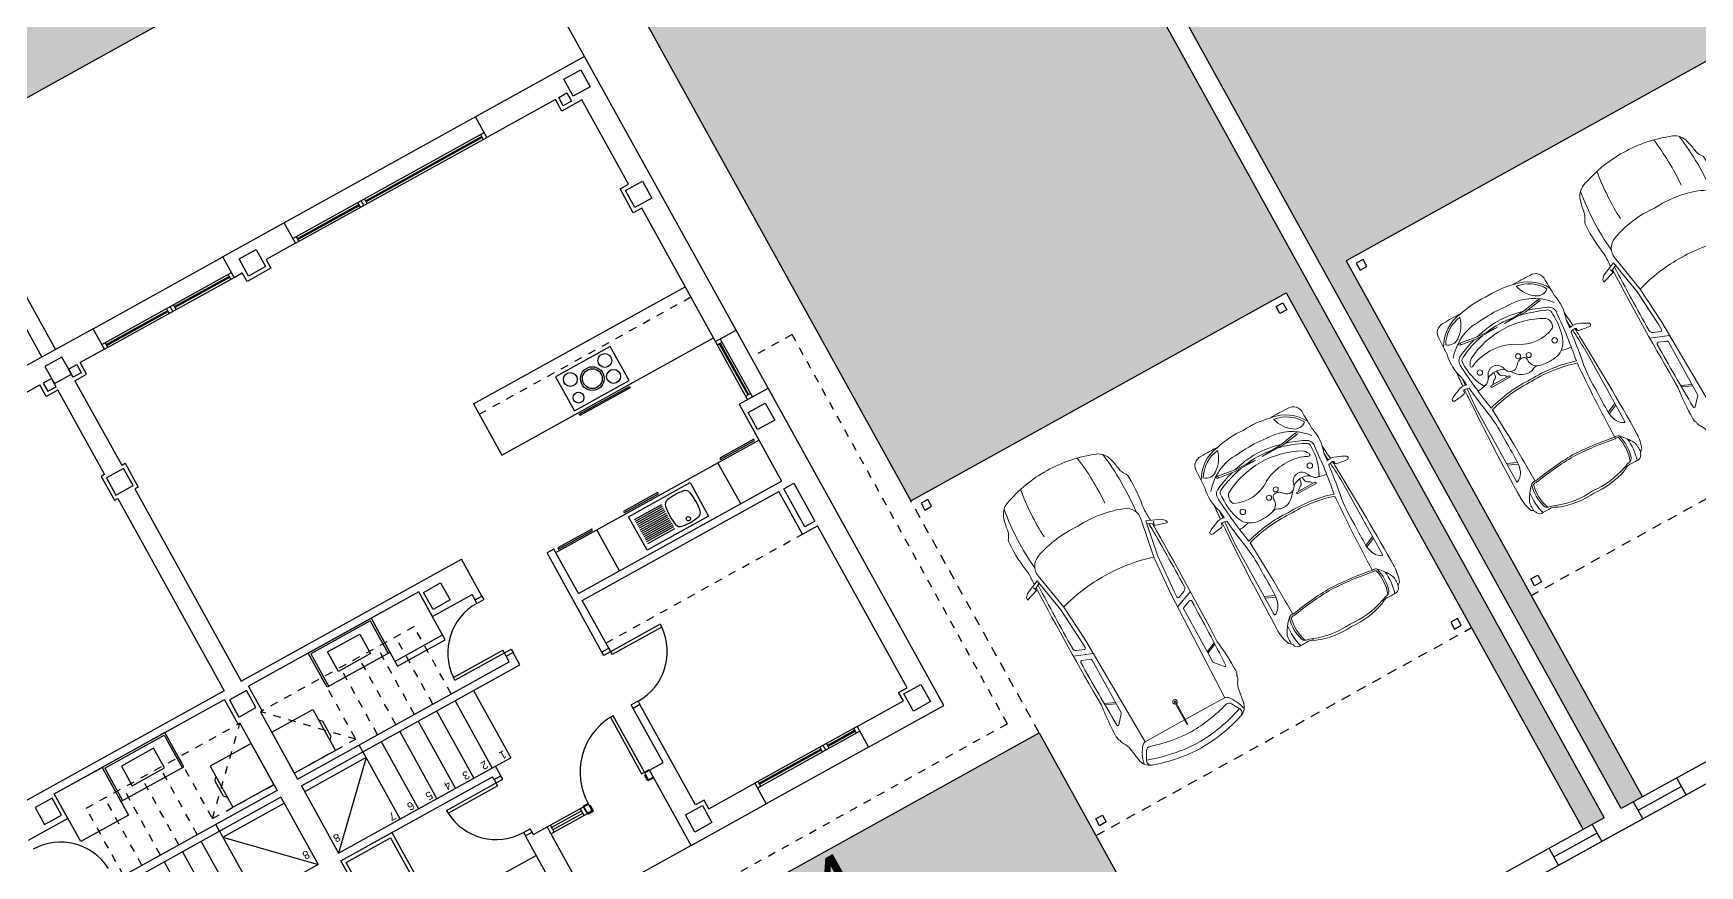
# Model space of a CAD drawing. Header units: millimetres. Extents: x 441061 to 442903, y 4515148 to 4515613.
# Drawn here: x 441651.63 to 441672.98, y 4515543.19 to 4515553.85 of the extents above; entities that cross this region are included whole.
import ezdxf
from ezdxf.enums import TextEntityAlignment as Align

# ---------------------------------------------------------------- set-up
doc = ezdxf.new("R2010")
doc.units = ezdxf.units.MM
doc.linetypes.add('RAYITAS', pattern=[0.375, 0.25, -0.125])
doc.layers.add('01_cesped', color=7, linetype='Continuous', true_color=0x659a66)
for name, color, linetype in [('01_mono BAJA', 2, 'Continuous'), ('01_piscinas', 254, 'Continuous'), ('01_proyección', 4, 'RAYITAS')]:
    doc.layers.add(name, color=color, linetype=linetype)
doc.layers.add('01_muebles_B', color=254, linetype='Continuous', lineweight=5)
doc.styles.add('Estilo1', font='swissel.ttf')
doc.styles.add('NIEVES2', font='sanss___.ttf')

# ---------------------------------------------------------------- blocks, each defined once
blk = doc.blocks.new('A$C6A825EFA')
at = {"layer": '01_mono BAJA', "color": 254}
for p, q in [((1.1, 12.5, 0), (0, 12.5, 0)), ((0, 12.5, 0), (0, 7.855, 0)), ((1.1, 12.2, 0), (1.1, 12.5, 0)), ((1.1, 12.5, 0), (2.6, 12.5, 0)), ((3.7, 12.5, 0), (2.6, 12.5, 0)), ((2.6, 12.2, 0), (2.6, 12.5, 0)), ((3.7, 12.5, 0), (3.7, 11.4, 0)), ((3.7, 12.5, 0), (5.2, 12.5, 0)), ((5.2, 12.5, 0), (5.2, 11.4, 0)), ((1.1, 12.2, 0), (0.425, 12.2, 0)), ((0.425, 12.2), (0.425, 12.075)), ((1.1, 12.27, 0), (2.6, 12.27, 0)), ((1.1, 12.2, 0), (2.6, 12.2, 0)), ((1.15, 12.27, 0), (1.15, 12.2, 0)), ((1.15, 12.242, 0), (1.55, 12.242, 0)), ((1.15, 12.228, 0), (1.55, 12.228, 0)), ((1.55, 12.27, 0), (1.55, 12.2, 0)), ((1.6, 12.27, 0), (1.6, 12.2, 0)), ((1.65, 12.27, 0), (1.65, 12.2, 0)), ((1.65, 12.242, 0), (2.55, 12.242, 0)), ((1.65, 12.228, 0), (2.55, 12.228, 0)), ((2.55, 12.27, 0), (2.55, 12.2, 0)), ((3.275, 12.2, 0), (2.6, 12.2, 0)), ((3.275, 12.2), (3.275, 12.075)), ((5.5, 12.2, 0), (5.5, 11.366, 0)), ((0.3, 12.075, 0), (0.3, 9.705, 0)), ((0.425, 12.075), (0.3, 12.075)), ((3.275, 12.075), (3.4, 12.075)), ((3.4, 12.075, 0), (3.4, 10.606, 0)), ((7.725, 10.5, 0), (7.725, 12.075, 0)), ((6.175, 11.65, 0), (5.5, 11.65, 0)), ((3.7, 11.4, 0), (3.5, 11.4, 0)), ((3.5, 11.4, 0), (3.5, 10.606, 0)), ((3.71, 11.4, 0), (3.77, 11.4, 0)), ((3.77, 11.43, 0), (3.77, 11.4, 0)), ((3.785, 11.5, 0), (3.785, 11.44, 0)), ((4.58, 11.5, 0), (4.58, 11.44, 0)), ((4.595, 11.43, 0), (4.595, 11.4, 0)), ((4.665, 11.5, 0), (4.665, 11.4, 0)), ((5.2, 11.5, 0), (4.665, 11.5, 0)), ((5.2, 11.4, 0), (4.665, 11.4, 0)), ((4.715, 11.5, 0), (4.715, 11.4, 0)), ((5.15, 11.467, 0), (4.715, 11.467, 0)), ((5.15, 11.433, 0), (4.715, 11.433, 0)), ((5.15, 11.5, 0), (5.15, 11.4, 0)), ((5.4, 11.4, 0), (5.2, 11.4, 0)), ((5.4, 11.4, 0), (5.4, 11.366, 0)), ((5.5, 11.366, 0), (5.4, 11.366, 0)), ((5.4, 11.366, 0), (5.4, 11.316, 0)), ((5.5, 11.316, 0), (5.5, 11.366, 0)), ((5.5, 11.316, 0), (5.4, 11.316, 0)), ((3.4, 10.606, 0), (3.5, 10.606, 0)), ((3.4, 10.556, 0), (3.4, 10.606, 0)), ((3.4, 10.556, 0), (3.5, 10.556, 0)), ((3.5, 10.606, 0), (3.5, 10.556, 0)), ((6.224, 10.591, 0), (5.4, 10.591, 0)), ((5.4, 10.591, 0), (5.4, 10.541, 0)), ((5.4, 10.541, 0), (5.4, 10.4, 0)), ((5.5, 10.541, 0), (5.4, 10.541, 0)), ((5.5, 10.541, 0), (5.5, 10.632, 0)), ((6.224, 10.632, 0), (5.5, 10.632, 0)), ((5.5, 10.541, 0), (5.5, 10.5, 0)), ((7.725, 10.5, 0), (5.5, 10.5, 0)), ((6.224, 10.591, 0), (6.224, 10.632, 0)), ((5.18, 9.415, 0), (5.18, 10.4, 0)), ((5.4, 10.4, 0), (5.18, 10.4, 0)), ((7.7, 10.4, 0), (5.4, 10.4, 0)), ((5.45, 9.415, 0), (5.45, 10.4, 0)), ((5.72, 9.415, 0), (5.72, 10.4, 0)), ((5.99, 9.415, 0), (5.99, 10.4, 0)), ((6.26, 9.415, 0), (6.26, 10.4, 0)), ((6.53, 9.415, 0), (6.53, 10.4, 0)), ((6.8, 9.415, 0), (6.8, 10.4, 0)), ((6.8, 9.5, 0), (7.7, 10.4, 0)), ((7.7, 9.415, 0), (7.7, 10.4, 0)), ((8, 10.4, 0), (10.3, 10.4, 0)), ((8, 9.415, 0), (8, 10.4, 0)), ((8.9, 9.5, 0), (8, 10.4, 0)), ((8.9, 9.415, 0), (8.9, 10.4, 0)), ((9.17, 9.415, 0), (9.17, 10.4, 0)), ((9.44, 9.415, 0), (9.44, 10.4, 0)), ((9.71, 9.415, 0), (9.71, 10.4, 0)), ((2.676, 9.831, 0), (2.676, 9.872, 0)), ((2.676, 9.872, 0), (3.4, 9.872, 0)), ((2.676, 9.831, 0), (3.5, 9.831, 0)), ((3.4, 9.781, 0), (3.4, 9.872, 0)), ((3.5, 9.831, 0), (3.5, 9.781, 0)), ((0.52, 9.705, 0), (0.3, 9.705, 0)), ((0.52, 9.705, 0), (0.52, 9.08, 0)), ((3.4, 9.781, 0), (3.4, 9.08, 0)), ((3.4, 9.781, 0), (3.5, 9.781, 0)), ((3.5, 9.781, 0), (3.5, 8.33, 0)), ((7.7, 9.415, 0), (4.5, 9.415, 0)), ((4.5, 9.415, 0), (4.5, 9.235, 0)), ((4.5, 9.415, 0), (4.5, 9.235, 0)), ((6.8, 9.5, 0), (7.7, 9.5, 0)), ((8.9, 9.5, 0), (8, 9.5, 0)), ((8, 9.415, 0), (11.2, 9.415, 0)), ((4.6, 9.235, 0), (4.5, 9.235, 0)), ((4.5, 9.185, 0), (4.5, 9.235, 0)), ((5.324, 9.185, 0), (4.5, 9.185, 0)), ((7.7, 9.315, 0), (4.6, 9.315, 0)), ((4.6, 9.315, 0), (4.6, 9.235, 0)), ((4.6, 9.315, 0), (4.6, 9.235, 0)), ((4.6, 9.235, 0), (4.6, 9.144, 0)), ((5.324, 9.185, 0), (5.324, 9.144, 0)), ((7.7, 8.33, 0), (7.7, 9.315, 0)), ((8, 8.33, 0), (8, 9.315, 0)), ((8, 9.315, 0), (11.1, 9.315, 0)), ((3.4, 8.98, 0), (0.425, 8.98, 0)), ((0.425, 7.855, 0), (0.425, 8.98, 0)), ((3.4, 9.08, 0), (0.52, 9.08, 0)), ((1.025, 8.98, 0), (1.025, 8.38, 0)), ((2.8, 8.98, 0), (2.8, 8.38, 0)), ((3.4, 8.98, 0), (3.4, 8.33, 0)), ((5.324, 9.144, 0), (4.6, 9.144, 0)), ((1.462, 8.43, 0), (1.462, 8.92, 0)), ((1.462, 8.92, 0), (2.362, 8.92, 0)), ((1.921, 8.85, 0), (2.317, 8.85, 0)), ((1.921, 8.825, 0), (2.317, 8.825, 0)), ((1.921, 8.8, 0), (2.317, 8.8, 0)), ((1.921, 8.775, 0), (2.317, 8.775, 0)), ((2.362, 8.92, 0), (2.362, 8.43, 0)), ((1.921, 8.75, 0), (2.317, 8.75, 0)), ((1.921, 8.725, 0), (2.317, 8.725, 0)), ((1.921, 8.7, 0), (2.317, 8.7, 0)), ((1.921, 8.675, 0), (2.317, 8.675, 0)), ((1.921, 8.65, 0), (2.317, 8.65, 0)), ((1.921, 8.625, 0), (2.317, 8.625, 0)), ((1.921, 8.6, 0), (2.317, 8.6, 0)), ((1.921, 8.575, 0), (2.317, 8.575, 0)), ((1.921, 8.55, 0), (2.317, 8.55, 0)), ((5.88, 8.6, 0), (5.18, 8.6, 0)), ((3.4, 8.38, 0), (0.425, 8.38, 0)), ((2.362, 8.43, 0), (1.462, 8.43, 0)), ((1.921, 8.525, 0), (2.317, 8.525, 0)), ((1.921, 8.5, 0), (2.317, 8.5, 0)), ((3.4, 8.33, 0), (3.5, 8.33, 0)), ((4.5, 8.41, 0), (4.5, 8.46, 0)), ((4.6, 8.46, 0), (4.5, 8.46, 0)), ((4.5, 8.41, 0), (4.5, 7.87, 0)), ((4.6, 8.41, 0), (4.5, 8.41, 0)), ((4.6, 8.46, 0), (4.6, 8.41, 0)), ((4.6, 8.41, 0), (4.6, 8.33, 0)), ((5.18, 8.33, 0), (4.6, 8.33, 0)), ((5.18, 8.33, 0), (5.18, 7.97, 0)), ((5.905, 7.995, 0), (5.905, 8.47, 0)), ((6.775, 7.995, 0), (6.775, 8.47, 0)), ((7.7, 8.33, 0), (7.675, 8.33, 0)), ((7.7, 8.33, 0), (7.675, 8.33, 0)), ((7.675, 8.33, 0), (7.675, 7.97, 0)), ((8, 8.33, 0), (8.025, 8.33, 0)), ((8, 8.33, 0), (8.025, 8.33, 0)), ((8.025, 8.33, 0), (8.025, 7.97, 0)), ((8.925, 7.995, 0), (8.925, 8.47, 0)), ((9.795, 7.995, 0), (9.795, 8.47, 0)), ((10.52, 8.33, 0), (11.1, 8.33, 0)), ((10.52, 8.33, 0), (10.52, 7.97, 0)), ((5.18, 7.97, 0), (7.675, 7.97, 0)), ((5.905, 7.995, 0), (6.775, 7.995, 0)), ((10.52, 7.97, 0), (8.025, 7.97, 0)), ((9.795, 7.995, 0), (8.925, 7.995, 0)), ((0.425, 7.855, 0), (0, 7.855, 0)), ((0, 7.855, 0), (0, 7.005, 0)), ((0.23, 7.855, 0), (0.23, 7.005, 0)), ((0.23, 7.805, 0), (0.3, 7.805, 0)), ((0.258, 7.055, 0), (0.258, 7.805, 0)), ((0.272, 7.055, 0), (0.272, 7.805, 0)), ((0.3, 7.855, 0), (0.3, 7.005, 0)), ((7.725, 7.87, 0), (4.5, 7.87, 0)), ((7.725, 5.055, 0), (7.725, 7.87, 0)), ((7.975, 5.055, 0), (7.975, 7.87, 0)), ((7.975, 7.87, 0), (11.2, 7.87, 0)), ((0.23, 7.055, 0), (0.3, 7.055, 0)), ((0.3, 7.005, 0), (0, 7.005, 0)), ((0, 7.005, 0), (0, 3, 0)), ((0.3, 7.005, 0), (0.3, 5.055, 0)), ((3.4, 6.955, 0), (0.3, 6.955, 0)), ((3.4, 6.205, 0), (3.4, 6.955, 0)), ((3.4, 6.205, 0), (0.3, 6.205, 0)), ((7.675, 4.705, 0), (7.675, 5.055, 0)), ((7.675, 5.055, 0), (7.725, 5.055, 0)), ((8.025, 5.055, 0), (7.975, 5.055, 0)), ((8.025, 4.705, 0), (8.025, 5.055, 0)), ((0.3, 4.705, 0), (0.3, 3.47, 0)), ((7.725, 4.705, 0), (7.675, 4.705, 0)), ((7.725, 3.47, 0), (7.725, 4.705, 0)), ((7.975, 3.47, 0), (7.975, 4.705, 0)), ((7.975, 4.705, 0), (8.025, 4.705, 0)), ((0.3, 3.47, 0), (0.595, 3.47, 0)), ((0.595, 3.47, 0), (0.595, 3.3, 0)), ((7.725, 3.47, 0), (7.555, 3.47, 0)), ((7.555, 3.47, 0), (7.555, 3.3, 0)), ((7.975, 3.47, 0), (8.145, 3.47, 0)), ((8.145, 3.47, 0), (8.145, 3.3, 0)), ((0.595, 3.3, 0), (1.6, 3.3, 0)), ((1.6, 3.3, 0), (1.6, 3, 0)), ((4.4, 3.3, 0), (1.6, 3.3, 0)), ((4.4, 3.23, 0), (1.6, 3.23, 0)), ((1.65, 3.3, 0), (1.65, 3.23, 0)), ((1.65, 3.272, 0), (3.35, 3.272, 0)), ((1.65, 3.258, 0), (3.35, 3.258, 0)), ((3.35, 3.3, 0), (3.35, 3.23, 0)), ((3.4, 3.3, 0), (3.4, 3.23, 0)), ((3.45, 3.3, 0), (3.45, 3.23, 0)), ((4.35, 3.272, 0), (3.45, 3.272, 0)), ((4.35, 3.258, 0), (3.45, 3.258, 0)), ((4.35, 3.3, 0), (4.35, 3.23, 0)), ((4.4, 3.3, 0), (4.4, 3, 0)), ((4.4, 3.3, 0), (4.83, 3.3, 0)), ((5.3, 3.3, 0), (5.18, 3.3, 0)), ((7.2, 3.3, 0), (5.3, 3.3, 0)), ((5.3, 3.3, 0), (5.3, 3, 0)), ((7.2, 3.23, 0), (5.3, 3.23, 0)), ((5.35, 3.3, 0), (5.35, 3.23, 0)), ((5.35, 3.272, 0), (6.15, 3.272, 0)), ((5.35, 3.258, 0), (6.15, 3.258, 0)), ((6.15, 3.3, 0), (6.15, 3.23, 0)), ((6.2, 3.3, 0), (6.2, 3.23, 0)), ((6.25, 3.3, 0), (6.25, 3.23, 0)), ((7.15, 3.272, 0), (6.25, 3.272, 0)), ((7.15, 3.258, 0), (6.25, 3.258, 0)), ((7.15, 3.3, 0), (7.15, 3.23, 0)), ((7.2, 3.3, 0), (7.555, 3.3, 0)), ((7.2, 3.3, 0), (7.2, 3, 0)), ((8.5, 3.3, 0), (8.145, 3.3, 0)), ((0, 3, 0), (1.6, 3, 0)), ((0, 3), (0, 0, 0)), ((1.6, 3, 0), (4.4, 3, 0)), ((4.4, 3, 0), (5.3, 3, 0)), ((7.2, 3, 0), (5.3, 3, 0)), ((7.2, 3, 0), (8.5, 3, 0)), ((7.75, 0, 0), (7.75, 3, 0)), ((7.95, 0, 0), (7.95, 3, 0)), ((0, 0, 0), (15.7, 0, 0))]:
    blk.add_line(p, q, dxfattribs=at)
for points in [[(0.375, 12.125), (0.125, 12.125), (0.125, 12.375), (0.375, 12.375), (0.375, 12.125)], [(3.575, 12.125), (3.325, 12.125), (3.325, 12.375), (3.575, 12.375), (3.575, 12.125)], [(0.375, 8.005), (0.125, 8.005), (0.125, 8.255), (0.375, 8.255), (0.375, 8.005)], [(5.13, 8.005), (4.88, 8.005), (4.88, 8.255), (5.13, 8.255), (5.13, 8.005)], [(7.725, 8.005), (7.975, 8.005), (7.975, 8.255), (7.725, 8.255), (7.725, 8.005)], [(10.57, 8.005), (10.82, 8.005), (10.82, 8.255), (10.57, 8.255), (10.57, 8.005)], [(0.375, 4.755), (0.125, 4.755), (0.125, 5.005), (0.375, 5.005), (0.375, 4.755)], [(7.725, 4.755), (7.975, 4.755), (7.975, 5.005), (7.725, 5.005), (7.725, 4.755)], [(0.375, 3.125), (0.125, 3.125), (0.125, 3.375), (0.375, 3.375), (0.375, 3.125)], [(5.13, 3.125), (4.88, 3.125), (4.88, 3.375), (5.13, 3.375), (5.13, 3.125)], [(7.725, 3.125), (7.975, 3.125), (7.975, 3.375), (7.725, 3.375), (7.725, 3.125)]]:
    blk.add_lwpolyline(points, close=True, dxfattribs=at)
at = {"layer": '01_mono BAJA', "color": 254, "elevation": 0}
for points in [[(6.975, 12.075), (7.725, 12.075), (7.725, 10.5), (6.975, 10.5)], [(7.025, 12.025), (7.675, 12.025), (7.675, 10.55), (7.025, 10.55)], [(3.785, 11.51), (3.785, 11.5), (3.7, 11.5), (3.7, 11.51)], [(3.77, 11.4), (3.7, 11.4), (3.7, 11.5), (3.77, 11.5)], [(3.77, 11.4), (3.77, 11.39), (3.7, 11.39), (3.7, 11.4)], [(3.785, 11.44), (3.785, 11.43), (3.77, 11.43), (3.77, 11.44)], [(3.77, 11.39), (3.77, 10.565), (3.81, 10.565), (3.81, 11.39)], [(4.58, 11.51), (4.58, 11.5), (4.665, 11.5), (4.665, 11.51)], [(4.58, 11.44), (4.58, 11.43), (4.595, 11.43), (4.595, 11.44)], [(4.595, 11.4), (4.595, 11.39), (4.665, 11.39), (4.665, 11.4)], [(0.3, 9.635), (0.45, 9.635), (0.45, 9.08), (0.3, 9.08)], [(7.1, 9.23), (7.7, 9.23), (7.7, 8.63), (7.1, 8.63)], [(8.6, 9.23), (8, 9.23), (8, 8.63), (8.6, 8.63)], [(5.18, 8.67), (5.18, 7.97), (5.88, 7.97), (5.88, 8.67)], [(10.52, 8.67), (10.52, 7.97), (9.82, 7.97), (9.82, 8.67)], [(0.478, 8.36), (0.478, 8.34), (0.978, 8.34), (0.978, 8.36)], [(1.887, 8.36), (1.887, 8.34), (2.387, 8.34), (2.387, 8.36)], [(2.85, 8.36), (2.85, 8.34), (3.35, 8.34), (3.35, 8.36)], [(5.88, 8.47), (6.8, 8.47), (6.8, 7.97), (5.88, 7.97)], [(6.104, 8.363), (6.576, 8.363), (6.576, 8.077), (6.104, 8.077)], [(9.82, 8.47), (8.9, 8.47), (8.9, 7.97), (9.82, 7.97)], [(9.596, 8.363), (9.124, 8.363), (9.124, 8.077), (9.596, 8.077)], [(1.513, 6.408), (2.313, 6.408), (2.312, 6.908), (1.512, 6.908)], [(2.28, 6.975), (1.545, 6.975), (1.545, 6.995), (2.28, 6.995)], [(0.425, 3.42), (0.545, 3.42), (0.545, 3.3), (0.425, 3.3)], [(7.605, 3.42), (7.725, 3.42), (7.725, 3.3), (7.605, 3.3)], [(8.095, 3.42), (7.975, 3.42), (7.975, 3.3), (8.095, 3.3)]]:
    blk.add_lwpolyline(points, close=True, dxfattribs=at)
for points in [[(4.595, 11.5), (4.595, 11.4)], [(4.665, 11.4), (4.665, 11.5)], [(7.1, 8.78), (7.06, 8.82), (7.06, 9.04), (7.1, 9.08)], [(8.6, 8.78), (8.64, 8.82), (8.64, 9.04), (8.6, 9.08)], [(0.3, 5.055), (0.425, 5.055), (0.425, 4.705), (0.3, 4.705)]]:
    blk.add_lwpolyline(points, dxfattribs=at)
at = {"layer": '01_mono BAJA', "color": 254}
blk.add_lwpolyline([(4.83, 3.3), (4.83, 3.425), (5.18, 3.425), (5.18, 3.3)], dxfattribs=at)
for centre, radius in [((1.704, 8.825, 0), 0.0275), ((1.66, 6.765, 0), 0.089), ((2.185, 6.785, 0), 0.0693), ((1.66, 6.531, 0), 0.089), ((1.912, 6.658, 0), 0.152), ((1.912, 6.658, 0), 0.127), ((2.165, 6.531, 0), 0.089)]:
    blk.add_circle(centre, radius, dxfattribs=at)
for centre, radius, start, end in [((3.768, 11.391, 0), 0.827, 272.8856, 359.9505), ((5.5, 10.591, 0), 0.725, 3.2758, 90), ((3.4, 9.831, 0), 0.725, 90, 176.7242), ((4.6, 9.185, 0), 0.725, 270, 356.7242), ((11.1, 9.185, 0), 0.725, 183.2758, 270), ((2.262, 8.675, 0), 0.75, 169.8852, 190.1148), ((1.598, 8.794, 0), 0.075, 99.0787, 169.8852), ((1.704, 8.127, 0), 0.75, 80.9213, 99.0787), ((1.811, 8.794, 0), 0.075, 10.1148, 80.9213), ((1.146, 8.675, 0), 0.75, 349.8852, 10.1148), ((1.598, 8.557, 0), 0.075, 190.1148, 260.9213), ((1.811, 8.557, 0), 0.075, 279.0787, 349.8852), ((1.704, 9.223, 0), 0.75, 260.9213, 279.0787)]:
    blk.add_arc(centre, radius, start, end, dxfattribs=at)
at = {"layer": '01_proyección', "color": 120, "ltscale": 0.25}
for p, q in [((3.4, 9.705, 0), (0.52, 9.705, 0)), ((6.8, 9.415, 0), (6.8, 8.33, 0)), ((8.9, 9.415, 0), (8.9, 8.33, 0)), ((5.45, 9.315, 0), (5.45, 8.33, 0)), ((5.72, 9.315, 0), (5.72, 8.33, 0)), ((5.99, 9.315, 0), (5.99, 8.33, 0)), ((6.26, 9.315, 0), (6.26, 8.33, 0)), ((6.53, 9.315, 0), (6.53, 8.33, 0)), ((6.8, 9.23, 0), (7.7, 9.23, 0)), ((6.8, 9.23, 0), (7.7, 8.33, 0)), ((8.9, 9.23, 0), (8, 9.23, 0)), ((8.9, 9.23, 0), (8, 8.33, 0)), ((9.17, 9.315, 0), (9.17, 8.33, 0)), ((9.44, 9.315, 0), (9.44, 8.33, 0)), ((9.71, 9.315, 0), (9.71, 8.33, 0)), ((9.98, 9.315, 0), (9.98, 8.33, 0)), ((10.25, 9.315, 0), (10.25, 8.33, 0)), ((5.45, 8.33, 0), (7.675, 8.33, 0)), ((10.25, 8.33, 0), (8.025, 8.33, 0)), ((3.4, 6.355, 0), (0.3, 6.355, 0))]:
    blk.add_line(p, q, dxfattribs=at)
at = {"layer": '01_proyección', "color": 120, "ltscale": 0.25, "elevation": 0}
blk.add_lwpolyline([(15.7, 7.405), (16.3, 7.405), (16.3, 13.1), (-0.6, 13.1), (-0.6, 7.405), (0, 7.405)], dxfattribs=at)
at = {"layer": '01_mono BAJA', "color": 254, "style": 'NIEVES2'}
for s, p in [('1', (5.249, 10.268, 0)), ('2', (5.519, 10.268, 0)), ('3', (5.789, 10.268, 0)), ('4', (6.059, 10.268, 0)), ('5', (6.329, 10.268, 0)), ('6', (6.599, 10.268, 0)), ('7', (6.869, 10.268, 0)), ('8', (7.625, 10.166, 0))]:
    blk.add_text(s, height=0.103, dxfattribs=at).set_placement(p, align=Align.CENTER)
blk.add_text('8', height=0.103, rotation=0, dxfattribs=at).set_placement((8.075, 10.166, 0), align=Align.CENTER)
blk = doc.blocks.new('A$C0D711DC8')
at = {"layer": '01_muebles_B', "color": 254}
for p, q in [((10.733, 9.894), (9.764, 9.894)), ((10.493, 9.894), (10.545, 9.776)), ((10.515, 9.894), (10.567, 9.778)), ((9.004, 9.693), (9.038, 9.48)), ((9.056, 9.495), (9.026, 9.699)), ((9.038, 9.48), (9.054, 9.218)), ((9.056, 9.218), (9.056, 9.495)), ((9.038, 8.865), (9.054, 9.127)), ((9.054, 9.218), (9.056, 9.218)), ((9.054, 9.127), (9.056, 9.127)), ((9.056, 9.127), (9.056, 8.851)), ((9.614, 8.734), (9.614, 8.97)), ((9.634, 8.734), (9.634, 8.97)), ((9.004, 8.652), (9.038, 8.865)), ((9.056, 8.851), (9.026, 8.647)), ((9.546, 8.827), (9.494, 8.834)), ((9.546, 8.878), (9.495, 8.871)), ((10.493, 8.452), (10.545, 8.569)), ((10.515, 8.452), (10.567, 8.567)), ((10.733, 8.452), (9.764, 8.452))]:
    blk.add_line(p, q, dxfattribs=at)
for centre, radius in [((9.014, 9.701), 0.0121), ((9.51, 9.635), 0.0319), ((9.466, 9.173), 0.0297), ((9.514, 9.288), 0.0297), ((9.014, 8.645), 0.0121), ((9.417, 8.691), 0.0319)]:
    blk.add_circle(centre, radius, dxfattribs=at)
for centre, radius, start, end in [((9.178, 9.352), 0.549, 69.8978, 103.4423), ((9.94, 2.874), 7.047, 93.9115, 95.3212), ((9.619, 9.904), 0.16, 152.3452, 197.1649), ((10.167, 9.714), 0.738, 149.7434, 158.9846), ((9.518, 9.909), 0.0131, 69.95, 178.3297), ((9.777, 9.927), 0.273, 183.7214, 196.1025), ((9.94, 2.874), 7.047, 92.7044, 93.5361), ((9.525, 9.945), 0.0232, 265.4824, 347.7447), ((9.544, 10.069), 0.023, 23.336, 131.4157), ((8.51, 10.147), 1.058, 348.7131, 356.2571), ((10.995, -17.873), 27.82, 90.1403, 92.8584), ((10.906, 9.364), 0.584, 69.532, 87.9675), ((11.185, 9.948), 0.0842, 206.7402, 257.6517), ((10.942, 9.629), 2.236, 176.9311, 182.7066), ((8.829, 9.758), 0.121, 83.4929, 184.381), ((9.185, 9.462), 0.48, 118.4979, 171.6974), ((9.142, 9.497), 0.403, 119.7279, 173.0139), ((9.122, 5.315), 4.571, 90.9016, 93.5003), ((9.503, 9.367), 0.611, 128.6532, 169.9617), ((8.847, 9.764), 0.126, 322.6544, 41.1658), ((10.509, 9.106), 1.518, 154.798, 163.8884), ((9.975, 9.34), 0.903, 155.1761, 164.735), ((9.226, 9.718), 0.0964, 77.7254, 158.9302), ((9.211, 9.707), 0.057, 88.7397, 167.4182), ((9.265, 9.038), 0.727, 86.5634, 94.2004), ((8.819, 3.701), 6.126, 80.3818, 85.9978), ((9.306, 9.064), 0.701, 67.8757, 89.7559), ((8.751, 3.271), 6.625, 83.7996, 84.6711), ((10.975, -10.424), 20.353, 94.2603, 94.5093), ((10.975, -10.424), 20.353, 93.4112, 94.1277), ((8.751, 3.271), 6.625, 80.1778, 83.3742), ((9.473, 9.516), 0.219, 7.735, 63.719), ((9.165, 9.803), 0.511, 341.8582, 355.871), ((11.471, 9.253), 1.7, 163.325, 182.6992), ((11.496, 9.248), 1.7, 163.325, 182.5468), ((12.246, 53.159), 43.488, 266.8642, 267.4858), ((10.175, 11.66), 1.884, 261.0449, 273.0528), ((10.459, 15.409), 5.634, 268.1287, 270.8789), ((12.021, 70.959), 61.269, 268.42618, 268.89057), ((10.529, 10.11), 0.334, 272.7892, 291.8342), ((10.573, 9.974), 0.192, 294.6989, 323.0283), ((10.691, 9.894), 0.0501, 315.174, 347.3096), ((10.732, 9.885), 0.00831, 343.0311, 79.2932), ((10.894, 9.715), 0.0607, 143.7564, 193.2967), ((11.29, 9.332), 0.611, 121.0895, 136.7388), ((10.991, 9.25), 0.526, 73.7001, 105.481), ((10.903, 9.711), 0.0495, 146.1855, 196.1005), ((10.991, 9.25), 0.505, 69.1925, 104.8598), ((11.01, 9.2), 0.627, 72.4585, 97.9913), ((11.059, 9.742), 0.141, 86.8457, 126.696), ((11.101, 8.862), 1.022, 88.2888, 91.9327), ((11.113, 9.698), 0.062, 14.8998, 65.8723), ((11.135, 9.81), 0.0644, 351.2386, 60.1485), ((11.473, 9.762), 0.303, 189.085, 205.7225), ((10.241, 9.772), 0.959, 355.5054, 1.6982), ((9.808, 9.261), 1.13, 166.1566, 184.4621), ((8.653, 9.896), 0.361, 284.3027, 324.7225), ((10.25, 9.166), 1.218, 160.2257, 168.6391), ((10.144, 9.165), 1.038, 151.121, 207.6483), ((9.314, 9.595), 0.107, 57.3841, 137.6524), ((8.958, 9.487), 0.459, 324.9496, 25.463), ((9.185, 9.47), 0.511, 343.3936, 8.525), ((14.417, 9.048), 3.64, 169.6671, 178.0415), ((14.417, 9.048), 3.62, 169.6671, 178.0415), ((11.352, 9.713), 0.156, 186.0058, 219.1392), ((10.256, 9.278), 1.007, 354.015, 20.5105), ((10.287, 9.262), 1.007, 354.9224, 20.5105), ((17.649, 8.764), 8.777, 175.3636, 177.3327), ((10.509, 9.106), 1.518, 165.717, 177.48), ((10.25, 9.166), 1.218, 171.2453, 188.5682), ((9.566, 9.362), 0.114, 263.9035, 340.5155), ((9.771, 9.295), 0.101, 164.9008, 216.3288), ((9.808, 9.085), 1.13, 175.5379, 193.8434), ((17.649, 9.581), 8.777, 182.6673, 184.6364), ((10.509, 9.239), 1.518, 182.52, 194.283), ((9.904, 8.914), 0.65, 151.4841, 196.6746), ((9.552, 9.202), 0.047, 86.7847, 183.1724), ((9.6, 9.197), 0.0954, 178.5946, 241.3055), ((9.538, 9.188), 0.158, 330.3363, 17.3801), ((11.471, 9.093), 1.7, 177.3008, 196.675), ((11.496, 9.097), 1.7, 177.4532, 196.675), ((14.417, 9.297), 3.64, 181.9585, 190.3329), ((14.417, 9.297), 3.62, 181.9585, 190.3329), ((10.256, 9.068), 1.007, 339.4895, 5.985), ((10.287, 9.084), 1.007, 339.4895, 5.0776), ((9.528, 8.859), 0.101, 101.4545, 181.9236), ((9.686, 8.849), 0.193, 142.3155, 213.2169), ((9.492, 9.055), 0.098, 279.5997, 343.5492), ((9.498, 9.044), 0.0889, 349.0142, 50.9794), ((9.665, 8.855), 0.106, 119.0162, 160.5033), ((9.424, 9.265), 0.296, 301.9645, 328.2937), ((9.624, 8.97), 0.0104, 0, 180), ((10.942, 8.716), 2.236, 177.2934, 183.0689), ((9.185, 8.884), 0.48, 188.3026, 241.5021), ((9.142, 8.849), 0.403, 186.9861, 240.2721), ((8.653, 8.449), 0.361, 35.2775, 75.6973), ((9.503, 8.978), 0.611, 190.0383, 231.3468), ((10.509, 9.239), 1.518, 196.1116, 205.202), ((10.25, 9.166), 1.218, 191.3609, 207.4845), ((9.525, 8.854), 0.0985, 178.6673, 249.1293), ((9.426, 8.595), 0.178, 39.093, 68.893), ((9.543, 8.902), 0.0241, 275.7304, 333.0283), ((9.543, 8.803), 0.0241, 26.9717, 84.2696), ((9.665, 8.849), 0.106, 199.4967, 240.9838), ((8.829, 8.587), 0.121, 175.619, 276.5071), ((8.847, 8.581), 0.126, 318.8342, 37.3456), ((9.226, 8.628), 0.0964, 201.0698, 282.2746), ((9.215, 8.619), 0.0486, 198.7488, 279.3616), ((9.25, 9.243), 0.672, 267.6901, 298.2478), ((9.346, 8.77), 0.149, 215.4424, 244.8998), ((8.819, 14.644), 6.126, 274.0022, 279.6182), ((9.507, 8.785), 0.232, 194.2372, 212.2618), ((9.299, 8.649), 0.0212, 220.8304, 310.3789), ((9.285, 8.645), 0.0299, 337.3586, 32.1758), ((8.751, 15.074), 6.625, 276.6258, 279.8222), ((9.532, 8.677), 0.0451, 325.113, 43.0643), ((9.161, 8.546), 0.436, 2.9924, 17.9381), ((9.624, 8.734), 0.0104, 180, 0), ((12.246, -34.814), 43.488, 92.5142, 93.1358), ((10.175, 6.685), 1.884, 86.9472, 98.9551), ((10.459, 2.936), 5.634, 89.1211, 91.8713), ((12.021, -52.613), 61.269, 91.10943, 91.57382), ((10.529, 8.236), 0.334, 68.1658, 87.2108), ((10.573, 8.372), 0.192, 36.9717, 65.3011), ((10.894, 8.63), 0.0607, 166.7033, 216.2436), ((11.29, 9.013), 0.611, 223.2612, 238.9105), ((10.991, 9.095), 0.526, 254.519, 286.2999), ((10.903, 8.634), 0.0495, 163.8995, 213.8145), ((10.991, 9.095), 0.505, 255.1402, 290.8075), ((11.01, 9.145), 0.627, 262.0087, 287.5415), ((11.113, 8.647), 0.062, 294.1277, 345.1002), ((11.135, 8.535), 0.0644, 299.8515, 8.7614), ((11.473, 8.583), 0.303, 154.2775, 170.915), ((11.352, 8.632), 0.156, 140.8608, 173.9942), ((10.241, 8.573), 0.959, 358.3018, 4.4946), ((9.122, 13.031), 4.571, 266.4997, 269.0984), ((9.178, 8.993), 0.549, 256.5577, 290.1022), ((9.94, 15.472), 7.047, 264.6788, 266.0885), ((8.751, 15.074), 6.625, 275.3289, 276.2004), ((10.975, 28.769), 20.353, 265.4907, 265.7397), ((9.619, 8.441), 0.16, 162.8351, 207.6548), ((10.167, 8.631), 0.738, 201.0154, 210.2566), ((9.777, 8.418), 0.273, 163.8975, 176.2786), ((9.518, 8.436), 0.0131, 181.6703, 290.05), ((9.94, 15.472), 7.047, 266.4639, 267.2956), ((10.975, 28.769), 20.353, 265.8723, 266.5888), ((9.525, 8.401), 0.0232, 12.2553, 94.5176), ((8.51, 8.199), 1.058, 3.7429, 11.2869), ((10.995, 36.219), 27.82, 267.1416, 269.8597), ((10.691, 8.451), 0.0501, 12.6904, 44.826), ((10.732, 8.46), 0.00831, 280.7068, 16.9689), ((10.906, 8.982), 0.584, 272.0325, 290.468), ((11.059, 8.603), 0.141, 233.304, 273.1543), ((11.101, 9.484), 1.022, 268.0673, 271.7112), ((11.185, 8.397), 0.0842, 102.3483, 153.2598), ((9.544, 8.277), 0.023, 228.5843, 336.664)]:
    blk.add_arc(centre, radius, start, end, dxfattribs=at)
blk = doc.blocks.new('A$C392252A0')
at = {"layer": '01_muebles_B', "color": 254}
for p, q in [((9.876, 7.976), (9.791, 7.758)), ((10.715, 8.129), (10.705, 8.127)), ((10.705, 8.127), (10.752, 7.979)), ((10.738, 8.124), (10.715, 8.129)), ((10.775, 8.091), (10.738, 8.124)), ((10.752, 7.979), (10.798, 7.995)), ((10.773, 7.987), (10.809, 7.914)), ((10.846, 7.92), (10.775, 8.091)), ((8.499, 7.763), (8.397, 7.82)), ((8.605, 7.917), (8.455, 7.893)), ((9.019, 7.811), (8.92, 7.9)), ((9.731, 7.807), (9.031, 7.807)), ((9.201, 7.926), (9.149, 7.807)), ((9.219, 7.928), (9.166, 7.807)), ((9.784, 7.911), (9.748, 7.818)), ((9.913, 7.908), (9.882, 7.828)), ((9.898, 7.807), (9.958, 7.808)), ((10.418, 7.844), (9.958, 7.808)), ((10.43, 7.798), (9.971, 7.763)), ((10.418, 7.844), (10.846, 7.92)), ((10.43, 7.798), (10.894, 7.881)), ((8.599, 7.726), (9.971, 7.763)), ((8.599, 7.725), (8.599, 7.201)), ((8.839, 7.203), (8.537, 7.2)), ((8.537, 7.2), (8.537, 7.193)), ((8.839, 7.19), (8.537, 7.193)), ((8.599, 6.669), (8.599, 7.193)), ((8.499, 6.631), (8.397, 6.573)), ((8.599, 6.668), (9.971, 6.631)), ((9.876, 6.418), (9.791, 6.636)), ((10.43, 6.596), (9.971, 6.631)), ((8.605, 6.476), (8.455, 6.5)), ((9.019, 6.582), (8.92, 6.494)), ((9.731, 6.587), (9.031, 6.587)), ((9.201, 6.468), (9.149, 6.587)), ((9.219, 6.466), (9.166, 6.587)), ((9.784, 6.482), (9.748, 6.576)), ((9.913, 6.486), (9.882, 6.565)), ((9.898, 6.587), (9.958, 6.585)), ((10.418, 6.55), (9.958, 6.585)), ((10.418, 6.55), (10.846, 6.473)), ((10.43, 6.596), (10.894, 6.512)), ((10.705, 6.267), (10.752, 6.414)), ((10.752, 6.414), (10.798, 6.398)), ((10.773, 6.407), (10.809, 6.48)), ((10.846, 6.473), (10.775, 6.303)), ((10.715, 6.265), (10.705, 6.267)), ((10.738, 6.27), (10.715, 6.265)), ((10.775, 6.303), (10.738, 6.27))]:
    blk.add_line(p, q, dxfattribs=at)
for centre, radius, start, end in [((8.751, 7.888), 0.086, 87.4739, 128.6871), ((8.808, 7.907), 0.086, 87.4739, 128.6871), ((8.809, 4.809), 3.183, 82.5975, 89.9397), ((10.099, -28.508), 36.485, 88.9288, 91.3819), ((10.099, -28.508), 36.485, 88.6181, 88.8592), ((11.3, 6.178), 1.816, 87.2886, 100.1742), ((11.389, 7.907), 0.086, 51.3129, 92.5261), ((11.554, 8.112), 0.177, 231.3129, 264.0105), ((10.216, 7.155), 1.997, 161.6598, 178.7983), ((10.242, 7.158), 1.952, 160.298, 178.865), ((8.474, 7.733), 0.162, 96.7804, 161.7197), ((8.375, 7.769), 0.0561, 66.6468, 164.8738), ((8.295, 7.436), 0.435, 49.0196, 78.8841), ((8.586, 8.093), 0.177, 275.9895, 308.6871), ((8.929, 7.908), 0.0124, 91.7937, 220.4777), ((10.022, -29.576), 37.513, 90.3882, 91.6701), ((9.031, 7.824), 0.0177, 228.3547, 270), ((9.731, 7.824), 0.0177, 270, 338.7209), ((9.768, 7.918), 0.0177, 338.7209, 90.3882), ((9.897, 7.823), 0.0159, 158.7209, 271.5074), ((9.963, 7.889), 0.0531, 90.2143, 158.7209), ((10.099, -28.508), 36.45, 88.8997, 90.2143), ((8.43, 7.197), 2.089, 0, 16.7318), ((10.925, 7.707), 0.177, 21.0532, 100.1701), ((11.313, 4.914), 2.974, 81.2806, 96.1737), ((9.874, 7.302), 1.304, 355.3559, 21.0532), ((11.467, 7.285), 0.654, 72.0531, 84.0105), ((11.619, 7.711), 0.203, 22.7994, 75.9629), ((10.262, 7.197), 1.654, 0, 21.006), ((10.276, 7.152), 1.836, 162.6109, 178.6018), ((8.473, 7.717), 0.0531, 342.7058, 60.706), ((8.545, 7.725), 0.0531, 0, 49.0196), ((11.437, 4.633), 2.974, 81.5863, 93.456), ((10.216, 7.239), 1.997, 181.2017, 198.3402), ((10.242, 7.236), 1.952, 181.135, 199.702), ((10.276, 7.242), 1.836, 181.3982, 197.3891), ((8.839, 7.197), 0.0267, 193.7603, 166.2397), ((8.839, 7.197), 0.00662, 270, 90), ((8.43, 7.197), 2.089, 343.2682, 0), ((9.874, 7.091), 1.304, 338.9468, 4.6441), ((10.262, 7.197), 1.654, 338.994, 0), ((11.437, 9.761), 2.974, 266.544, 278.4137), ((8.474, 6.661), 0.162, 198.2803, 263.2196), ((8.375, 6.625), 0.0561, 195.1262, 293.3532), ((8.295, 6.957), 0.435, 281.1159, 310.9804), ((8.473, 6.677), 0.0531, 299.294, 17.2942), ((8.545, 6.669), 0.0531, 310.9804, 0), ((10.925, 6.686), 0.177, 259.8299, 338.9468), ((11.619, 6.682), 0.203, 284.0371, 337.2006), ((8.586, 6.3), 0.177, 51.3129, 84.0105), ((8.751, 6.506), 0.086, 231.3129, 272.5261), ((8.808, 6.487), 0.086, 231.3129, 272.5261), ((8.809, 9.584), 3.183, 270.0603, 277.4025), ((8.929, 6.486), 0.0124, 139.5223, 268.2063), ((10.022, 43.97), 37.513, 268.3299, 269.6118), ((9.031, 6.569), 0.0177, 90, 131.6453), ((10.099, 42.902), 36.485, 268.6181, 271.0712), ((9.731, 6.569), 0.0177, 21.2791, 90), ((9.768, 6.476), 0.0177, 269.6118, 21.2791), ((9.897, 6.571), 0.0159, 88.4926, 201.2791), ((9.963, 6.505), 0.0531, 201.2791, 269.7857), ((10.099, 42.902), 36.45, 269.7857, 271.1003), ((10.099, 42.902), 36.485, 271.1408, 271.3819), ((11.3, 8.215), 1.816, 259.8258, 272.7114), ((11.313, 9.479), 2.974, 263.8263, 278.7194), ((11.389, 6.487), 0.086, 267.4739, 308.6871), ((11.554, 6.282), 0.177, 95.9895, 128.6871), ((11.467, 7.108), 0.654, 275.9895, 287.9469)]:
    blk.add_arc(centre, radius, start, end, dxfattribs=at)

msp = doc.modelspace()

# ---------------------------------------------------------------- hatches: boundary and pattern name
at = {"layer": '01_cesped', "true_color": 0xc1d7c2}
h = msp.add_hatch(color=9, dxfattribs=at)
h.dxf.hatch_style = 1
h.paths.add_polyline_path([(441671.976, 4515543.922), (441672.247, 4515544.072), (441668.449, 4515550.935), (441673.261, 4515553.598), (441669.434, 4515560.514), (441670.222, 4515560.95), (441669.205, 4515562.787), (441675.986, 4515566.539), (441674.553, 4515569.18), (441673.297, 4515568.499), (441671.794, 4515567.662), (441670.037, 4515566.684), (441668.503, 4515565.836), (441667.111, 4515565.065), (441665.449, 4515564.145), (441664.425, 4515563.579), (441663.331, 4515562.975), (441661.878, 4515562.171)])
h = msp.add_hatch(color=9, dxfattribs=at)
h.dxf.hatch_style = 1
h.paths.add_polyline_path([(441649.029, 4515555.057), (441661.658, 4515562.052), (441671.757, 4515543.801), (441671.488, 4515543.653), (441667.683, 4515550.525), (441662.871, 4515547.861), (441659.043, 4515554.776), (441658.258, 4515554.342), (441657.241, 4515556.179), (441650.48, 4515552.436)])
h = msp.add_hatch(color=9, dxfattribs=at)
h.dxf.hatch_style = 1
h.paths.add_polyline_path([(441660.711, 4515542.783), (441664.516, 4515544.89), (441666.672, 4515540.996), (441662.867, 4515538.889)])

# ---------------------------------------------------------------- linework, layer by layer
at = {"layer": '01_piscinas'}
for p, q in [((441671.976, 4515543.922), (441661.877, 4515562.172)), ((441661.658, 4515562.052), (441671.757, 4515543.801)), ((441659.043, 4515554.776), (441662.871, 4515547.861)), ((441673.261, 4515553.598), (441668.449, 4515550.935)), ((441668.449, 4515550.935), (441672.247, 4515544.072)), ((441662.871, 4515547.861), (441667.683, 4515550.525)), ((441667.683, 4515550.525), (441671.488, 4515543.653)), ((441674.471, 4515545.299), (441671.976, 4515543.922)), ((441674.592, 4515545.081), (441671.999, 4515543.65)), ((441660.711, 4515542.783), (441664.516, 4515544.89)), ((441664.516, 4515544.89), (441666.672, 4515540.996)), ((441672.189, 4515543.898), (441672.745, 4515544.205)), ((441672.685, 4515544.313), (441672.806, 4515544.094)), ((441672.129, 4515544.007), (441672.25, 4515543.788)), ((441671.757, 4515543.801), (441663.948, 4515539.492)), ((441671.987, 4515543.643), (441664.069, 4515539.274)), ((441671.11, 4515543.302), (441671.664, 4515543.608)), ((441671.604, 4515543.717), (441671.725, 4515543.498)), ((441671.999, 4515543.65), (441671.987, 4515543.643)), ((441671.05, 4515543.411), (441671.171, 4515543.193))]:
    msp.add_line(p, q, dxfattribs=at)
msp.add_lwpolyline([(441601.081, 4515557.259), (441605.316, 4515550.219), (441610.102, 4515542.238), (441615.118, 4515533.848), (441618.185, 4515528.795), (441620.224, 4515525.393), (441620.979, 4515524.135, 0.146839), (441624.099, 4515520.827, 0.183488), (441628.973, 4515520.19, 0.071368), (441631.274, 4515521.097), (441631.576, 4515521.261), (441635.859, 4515523.676), (441642.87, 4515527.56), (441650.288, 4515531.641), (441658.714, 4515536.306), (441664.069, 4515539.274), (441674.592, 4515545.081)], format="xyb", dxfattribs=at)
for points in [[(441668.716, 4515550.865), (441668.668, 4515550.953), (441668.58, 4515550.904), (441668.629, 4515550.817)], [(441667.6, 4515550.262), (441667.552, 4515550.349), (441667.639, 4515550.398), (441667.688, 4515550.31)], [(441663.138, 4515547.792), (441663.09, 4515547.879), (441663.003, 4515547.831), (441663.051, 4515547.743)], [(441670.905, 4515546.91), (441670.953, 4515546.823), (441670.865, 4515546.775), (441670.817, 4515546.862)], [(441669.79, 4515546.308), (441669.838, 4515546.22), (441669.925, 4515546.269), (441669.877, 4515546.356)], [(441665.328, 4515543.837), (441665.376, 4515543.75), (441665.289, 4515543.701), (441665.24, 4515543.789)]]:
    msp.add_lwpolyline(points, close=True, dxfattribs=at)
at = {"layer": '01_proyección', "color": 120, "linetype": 'RAYITAS', "ltscale": 0.5}
for p, q in [((441675.634, 4515549.31), (441670.822, 4515546.647)), ((441664.516, 4515544.89), (441662.871, 4515547.861)), ((441665.245, 4515543.574), (441670.057, 4515546.238))]:
    msp.add_line(p, q, dxfattribs=at)

# ---------------------------------------------------------------- block references
at = {"layer": '01_mono BAJA', "rotation": 208.9708206629034}
msp.add_blockref('A$C6A825EFA', (441657.238, 4515556.178, 0), dxfattribs=at)
at = {"layer": '01_piscinas', "yscale": 1.1, "zscale": 1.1}
for name, p, xscale, rotation in [('A$C392252A0', (441685.277, 4515544.689), 1.1, 118.9585965196107), ('A$C0D711DC8', (441656.783, 4515553.939), 1.1, 298.9585965196106), ('A$C0D711DC8', (441671.334, 4515562.005), -1.1, 118.9585965534582), ('A$C392252A0', (441664.037, 4515532.949), -1.1, 298.9585965534582)]:
    msp.add_blockref(name, p, dxfattribs=dict(at, xscale=xscale, rotation=rotation))

# ---------------------------------------------------------------- texts
at = {"layer": '01_piscinas', "color": 251, "style": 'Estilo1', "text_generation_flag": 6}
msp.add_text('14', height=0.8486, rotation=209.2544, dxfattribs=at).set_placement((441661.84, 4515542.35), align=Align.CENTER)

doc.saveas('drawing.dxf')
